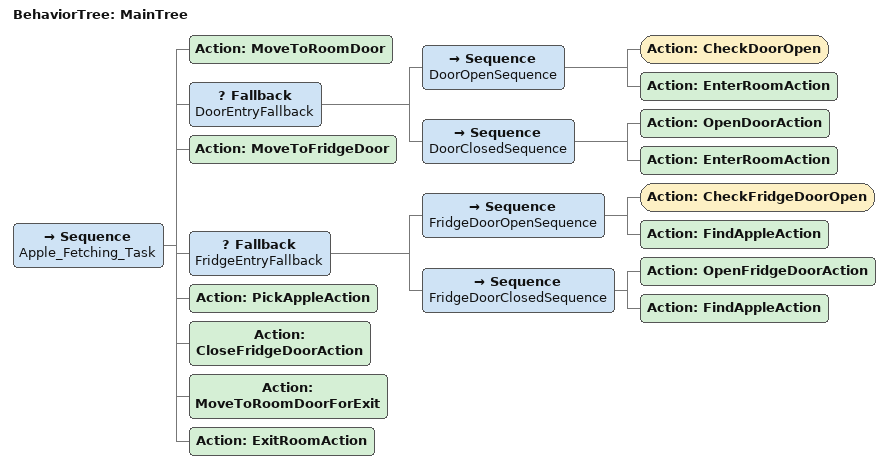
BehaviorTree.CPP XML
<root main_tree_to_execute="MainTree">
  <BehaviorTree ID="MainTree">
    <Sequence name="Apple_Fetching_Task">

      <Action ID="MoveToRoomDoor"/>

      <Fallback name="DoorEntryFallback">
        <Sequence name="DoorOpenSequence">
          <Action ID="CheckDoorOpen"/>
          <Action ID="EnterRoomAction"/>
        </Sequence>
        <Sequence name="DoorClosedSequence">
          <Action ID="OpenDoorAction"/>
          <Action ID="EnterRoomAction"/>
        </Sequence>
      </Fallback>

      <Action ID="MoveToFridgeDoor"/>

      <Fallback name="FridgeEntryFallback">
        <Sequence name="FridgeDoorOpenSequence">
          <Action ID="CheckFridgeDoorOpen"/>
          <Action ID="FindAppleAction"/>
        </Sequence>
        <Sequence name="FridgeDoorClosedSequence">
          <Action ID="OpenFridgeDoorAction"/>
          <Action ID="FindAppleAction"/>
        </Sequence>
      </Fallback>

      <Action ID="PickAppleAction"/>

      <Action ID="CloseFridgeDoorAction"/>

      <Action ID="MoveToRoomDoorForExit"/>

      <Action ID="ExitRoomAction"/>

    </Sequence>
  </BehaviorTree>
</root>
